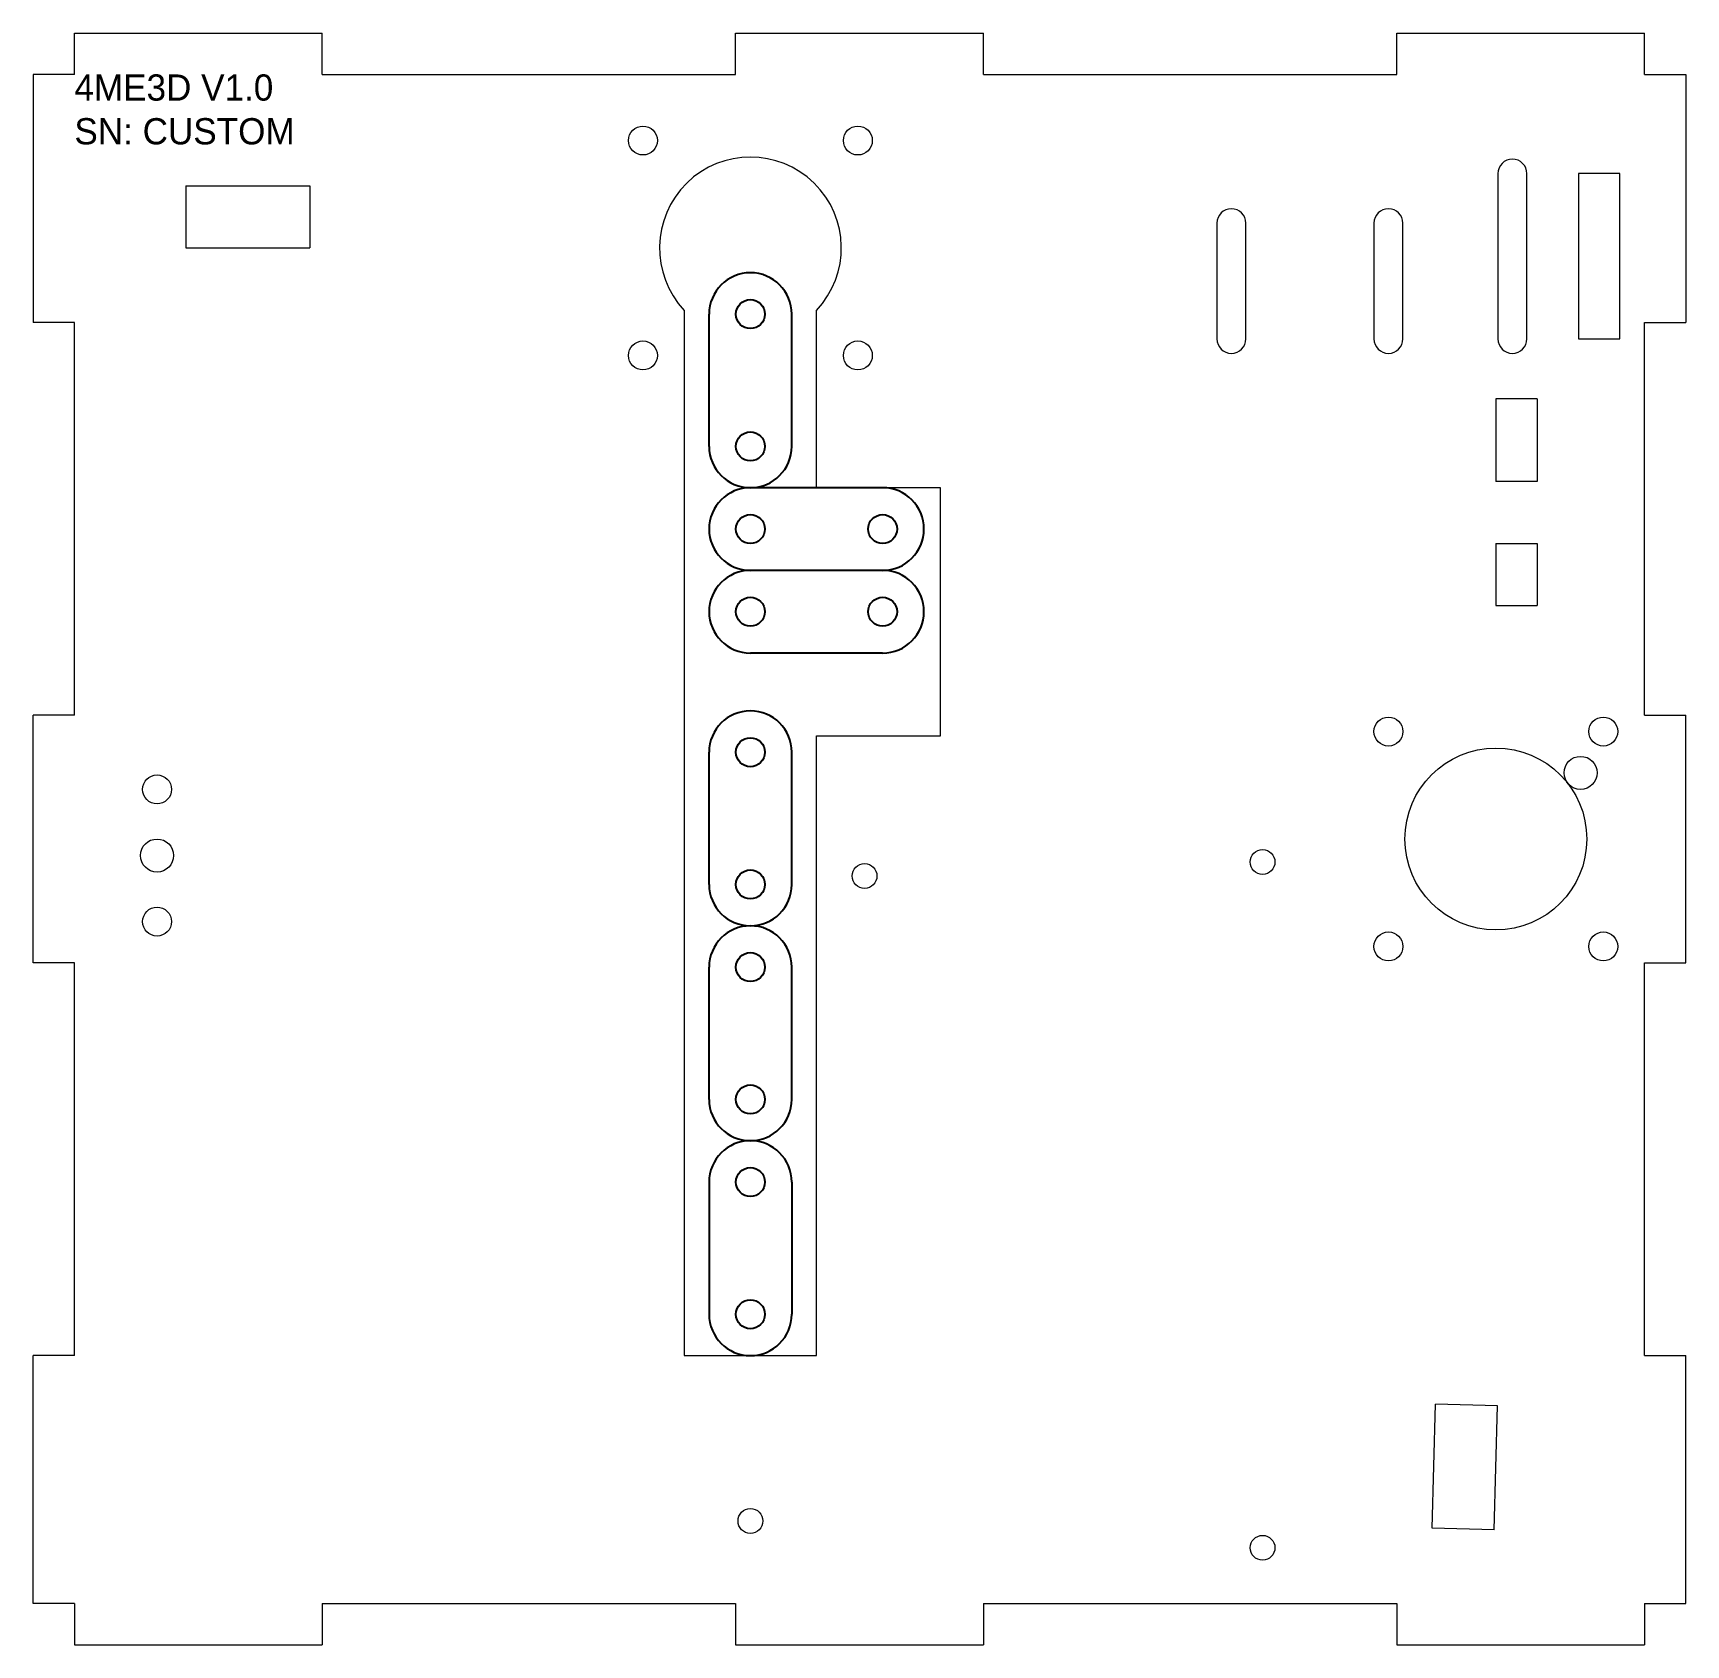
# Model space of a CAD drawing. Header units: millimetres. Extents: x -100 to 100, y -98 to 98.
import ezdxf

# ---------------------------------------------------------------- set-up
doc = ezdxf.new("R2010")
doc.units = ezdxf.units.MM

msp = doc.modelspace()

# ---------------------------------------------------------------- linework, layer by layer
at = {"color": 1, "linetype": 'Continuous', "lineweight": 15}
for p, q in [((-95, 97.5), (-65, 97.5)), ((-95, 92.5), (-95, 97.5)), ((-65, 92.5), (-65, 97.5)), ((-15, 97.5), (15, 97.5)), ((-15, 92.5), (-15, 97.5)), ((15, 92.5), (15, 97.5)), ((65, 97.5), (95, 97.5)), ((65, 92.5), (65, 97.5)), ((95, 92.5), (95, 97.5)), ((-95, 92.5), (-100, 92.5)), ((-100, 92.5), (-100, 62.5)), ((-65, 92.5), (-15, 92.5)), ((15, 92.5), (65, 92.5)), ((95, 92.5), (100, 92.5)), ((100, 92.5), (100, 62.5)), ((77.25, 80.5), (77.25, 60.5)), ((80.75, 60.5), (80.75, 80.5)), ((87, 80.5), (87, 60.5)), ((92, 80.5), (87, 80.5)), ((92, 60.5), (92, 80.5)), ((-81.5, 79), (-66.5, 79)), ((-81.5, 79), (-81.5, 71.5)), ((-66.5, 79), (-66.5, 71.5)), ((43.25, 74.5), (43.25, 60.5)), ((46.75, 60.5), (46.75, 74.5)), ((62.25, 74.5), (62.25, 60.5)), ((65.75, 60.5), (65.75, 74.5)), ((-81.5, 71.5), (-66.5, 71.5)), ((-95, 62.5), (-100, 62.5)), ((-95, 15), (-95, 62.5)), ((-21.2, 63.95), (-21.2, -62.5)), ((-5.2, 42.5), (-5.2, 63.95)), ((95, 15), (95, 62.5)), ((95, 62.5), (100, 62.5)), ((87, 60.5), (92, 60.5)), ((77, 53.25), (77, 43.25)), ((82, 53.25), (77, 53.25)), ((82, 53.25), (82, 43.25)), ((9.8, 42.5), (-5.2, 42.5)), ((9.8, 12.5), (9.8, 42.5)), ((82, 43.25), (77, 43.25)), ((77, 35.75), (82, 35.75)), ((77, 35.75), (77, 33.25)), ((82, 35.75), (82, 33.25)), ((77, 33.25), (77, 28.25)), ((82, 33.25), (82, 28.25)), ((77, 28.25), (82, 28.25)), ((-95, 15), (-100, 15)), ((-100, -15), (-100, 15)), ((95, 15), (100, 15)), ((100, -15), (100, 15)), ((-5.2, 12.5), (9.8, 12.5)), ((-5.2, -62.5), (-5.2, 12.5)), ((-95, -15), (-100, -15)), ((-95, -62.5), (-95, -15)), ((95, -62.5), (95, -15)), ((95, -15), (100, -15)), ((-95, -62.5), (-100, -62.5)), ((-100, -92.5), (-100, -62.5)), ((-21.2, -62.5), (-5.2, -62.5)), ((95, -62.5), (100, -62.5)), ((100, -92.5), (100, -62.5)), ((69.3, -83.38), (69.7, -68.38)), ((77.2, -68.58), (69.7, -68.38)), ((76.8, -83.58), (77.2, -68.58)), ((76.8, -83.58), (69.3, -83.38)), ((-95, -92.5), (-100, -92.5)), ((-95, -92.5), (-95, -97.5)), ((-65, -92.5), (-15, -92.5)), ((-65, -92.5), (-65, -97.5)), ((-15, -92.5), (-15, -97.5)), ((15, -92.5), (15, -97.5)), ((15, -92.5), (65, -92.5)), ((65, -92.5), (65, -97.5)), ((95, -92.5), (95, -97.5)), ((95, -92.5), (100, -92.5)), ((-95, -97.5), (-65, -97.5)), ((-15, -97.5), (15, -97.5)), ((65, -97.5), (95, -97.5))]:
    msp.add_line(p, q, dxfattribs=at)
at = {"color": 1}
for p, q in [((-18.2, 47.5), (-18.2, 63.5)), ((-8.2, 47.5), (-8.2, 63.5)), ((2.8, 42.5), (-13.2, 42.5)), ((2.8, 32.5), (-13.2, 32.5)), ((2.8, 32.5), (-13.2, 32.5)), ((2.8, 22.5), (-13.2, 22.5)), ((-18.2, -5.5), (-18.2, 10.5)), ((-8.2, -5.5), (-8.2, 10.5)), ((-18.2, -31.5), (-18.2, -15.5)), ((-8.2, -31.5), (-8.2, -15.5)), ((-18.2, -41.5), (-18.2, -57.5)), ((-8.2, -41.5), (-8.2, -57.5))]:
    msp.add_line(p, q, dxfattribs=at)
at = {"color": 1, "linetype": 'Continuous', "lineweight": 15}
for centre, radius in [((-26.2, 84.5), 1.75), ((-0.2, 84.5), 1.75), ((-26.2, 58.5), 1.75), ((-0.2, 58.5), 1.75), ((64, 13), 1.75), ((90, 13), 1.75), ((77, 0), 11), ((87.25, 8), 2), ((-85, 6), 1.75), ((-85, -2), 2), ((48.77, -2.78), 1.5), ((0.61, -4.47), 1.5), ((-85, -10), 1.75), ((64, -13), 1.75), ((90, -13), 1.75), ((-13.2, -82.5), 1.5), ((48.77, -85.75), 1.5)]:
    msp.add_circle(centre, radius, dxfattribs=at)
at = {"color": 1}
for centre in [(-13.2, 63.5), (-13.2, 47.5), (-13.2, 37.5), (2.8, 37.5), (-13.2, 27.5), (2.8, 27.5), (-13.2, 10.5), (-13.2, -5.5), (-13.2, -15.5), (-13.2, -31.5), (-13.2, -41.5), (-13.2, -57.5)]:
    msp.add_circle(centre, 1.75, dxfattribs=at)
at = {"color": 1, "linetype": 'Continuous', "lineweight": 15}
for centre, radius, start, end in [((-13.2, 71.5), 11, 316.6582, 223.3418), ((79, 80.5), 1.75, 0, 180), ((45, 74.5), 1.75, 0, 180), ((64, 74.5), 1.75, 360, 180), ((45, 60.5), 1.75, 180, 0), ((64, 60.5), 1.75, 180, 0), ((79, 60.5), 1.75, 180, 0)]:
    msp.add_arc(centre, radius, start, end, dxfattribs=at)
at = {"color": 1}
for centre, start, end in [((-13.2, 63.5), 0, 180), ((-13.2, 47.5), 180, 0), ((-13.2, 37.5), 90, 270), ((2.8, 37.5), 270, 90), ((-13.2, 27.5), 90, 270), ((2.8, 27.5), 270, 90), ((-13.2, 10.5), 0, 180), ((-13.2, -5.5), 180, 0), ((-13.2, -15.5), 0, 180), ((-13.2, -31.5), 180, 0), ((-13.2, -41.5), 0, 180), ((-13.2, -57.5), 180, 0)]:
    msp.add_arc(centre, 5, start, end, dxfattribs=at)

# ---------------------------------------------------------------- texts
at = {"color": 5, "insert": (-95, 92.5), "char_height": 3.175, "attachment_point": 1}
msp.add_mtext_dynamic_manual_height_columns('4ME3D V1.0\\PSN: CUSTOM', width=29.2908, gutter_width=15.88, heights=[13.6], dxfattribs=at)

doc.saveas('drawing.dxf')
